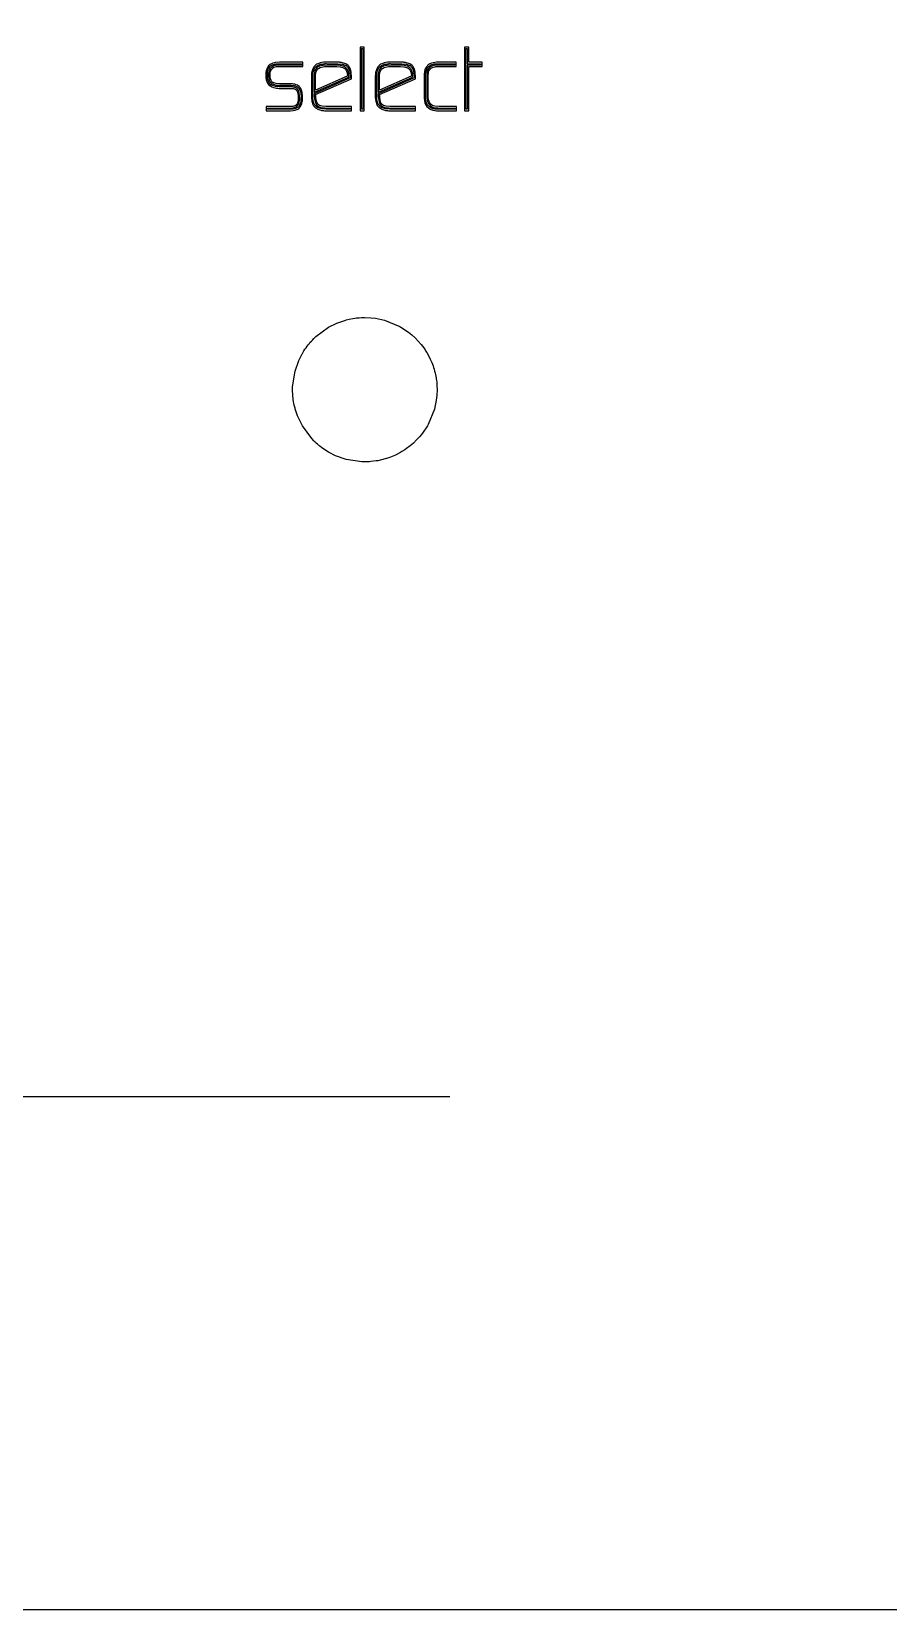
# Model space of a CAD drawing. Extents: x 0 to 273, y -3 to 140.
# Drawn here: x 195.9 to 234.4, y -0.2 to 70.6 of the extents above; entities that cross this region are included whole.
import ezdxf

# ---------------------------------------------------------------- set-up
doc = ezdxf.new("R2010")
doc.units = 0
doc.layers.get('0').update_dxf_attribs({"linetype": 'CONTINUOUS'})
doc.layers.add('DXF_PI4_CASE_TOP_MODEL_LAY', color=7, linetype='CONTINUOUS')

msp = doc.modelspace()

# ---------------------------------------------------------------- linework, layer by layer
at = {"color": 18}
for points in [[(206.446, 68.867, 0), (206.439, 68.83, 0), (206.437, 68.813, 0), (206.435, 68.793, 0), (206.435, 68.786, 0), (206.434, 68.771, 0), (206.434, 68.762, 0), (206.434, 68.756, 0)], [(206.641, 69.162, 0), (206.622, 69.148, 0), (206.555, 69.087, 0), (206.522, 69.043, 0), (206.493, 68.993, 0), (206.48, 68.966, 0), (206.473, 68.949, 0), (206.462, 68.919, 0), (206.456, 68.901, 0), (206.452, 68.888, 0), (206.446, 68.869, 0)], [(206.499, 68.756, 0), (206.5, 68.788, 0), (206.501, 68.803, 0), (206.503, 68.82, 0), (206.506, 68.833, 0), (206.508, 68.848, 0), (206.509, 68.853, 0)], [(206.509, 68.853, 0), (206.523, 68.898, 0), (206.552, 68.966, 0), (206.604, 69.044, 0), (206.63, 69.072, 0), (206.664, 69.099, 0), (206.677, 69.108, 0)], [(206.711, 69.054, 0), (206.692, 69.039, 0), (206.628, 68.972, 0), (206.596, 68.92, 0), (206.575, 68.869, 0), (206.57, 68.85, 0), (206.566, 68.833, 0), (206.561, 68.805, 0), (206.559, 68.788, 0), (206.558, 68.777, 0), (206.558, 68.76, 0)], [(206.623, 68.76, 0), (206.624, 68.778, 0), (206.637, 68.85, 0), (206.68, 68.932, 0), (206.705, 68.962, 0), (206.738, 68.992, 0), (206.75, 69.001, 0)], [(207.038, 69.254, 0), (206.871, 69.243, 0), (206.817, 69.233, 0), (206.743, 69.212, 0), (206.656, 69.171, 0), (206.641, 69.162, 0)], [(206.677, 69.108, 0), (206.694, 69.118, 0), (206.764, 69.15, 0), (206.824, 69.168, 0), (206.878, 69.178, 0), (206.918, 69.183, 0), (206.946, 69.186, 0), (206.975, 69.188, 0), (207.014, 69.189, 0), (207.038, 69.189, 0)], [(206.837, 69.115, 0), (206.79, 69.101, 0), (206.753, 69.082, 0), (206.717, 69.059, 0), (206.711, 69.054, 0)], [(206.75, 69.001, 0), (206.788, 69.027, 0), (206.812, 69.039, 0), (206.85, 69.051, 0)], [(207.042, 69.126, 0), (206.946, 69.125, 0), (206.924, 69.124, 0), (206.886, 69.122, 0), (206.845, 69.116, 0), (206.837, 69.115, 0)], [(206.85, 69.051, 0), (206.89, 69.056, 0), (206.947, 69.06, 0), (206.973, 69.061, 0), (207.006, 69.061, 0), (207.028, 69.061, 0), (207.041, 69.061, 0)], [(208.615, 69.082, 0), (208.601, 69.065, 0), (208.538, 68.966, 0), (208.492, 68.817, 0), (208.49, 68.806, 0), (208.485, 68.772, 0), (208.48, 68.736, 0), (208.477, 68.699, 0), (208.476, 68.68, 0), (208.476, 68.671, 0), (208.475, 68.643, 0), (208.475, 68.637, 0), (208.475, 68.612, 0)], [(208.539, 68.612, 0), (208.541, 68.688, 0), (208.556, 68.808, 0), (208.593, 68.929, 0), (208.598, 68.94, 0), (208.616, 68.975, 0), (208.629, 68.996, 0), (208.637, 69.006, 0), (208.651, 69.024, 0), (208.663, 69.038, 0)], [(208.738, 69.015, 0), (208.724, 69.003, 0), (208.66, 68.924, 0), (208.633, 68.867, 0), (208.615, 68.807, 0), (208.599, 68.676, 0), (208.599, 68.671, 0), (208.599, 68.647, 0)], [(209.06, 69.254, 0), (209.021, 69.251, 0), (208.866, 69.224, 0), (208.804, 69.204, 0), (208.724, 69.168, 0), (208.68, 69.139, 0), (208.657, 69.121, 0), (208.63, 69.097, 0), (208.615, 69.082, 0)], [(208.663, 69.038, 0), (208.676, 69.051, 0), (208.755, 69.111, 0), (208.82, 69.141, 0), (208.879, 69.161, 0), (208.926, 69.172, 0), (208.992, 69.183, 0), (209.037, 69.188, 0), (209.065, 69.19, 0)], [(208.664, 68.647, 0), (208.679, 68.797, 0), (208.693, 68.842, 0), (208.716, 68.891, 0), (208.737, 68.922, 0), (208.768, 68.955, 0), (208.779, 68.965, 0)], [(209.183, 69.126, 0), (209.001, 69.115, 0), (208.983, 69.113, 0), (208.926, 69.102, 0), (208.891, 69.093, 0), (208.843, 69.076, 0), (208.753, 69.027, 0), (208.738, 69.015, 0)], [(208.779, 68.965, 0), (208.792, 68.974, 0), (208.865, 69.014, 0), (208.99, 69.048, 0), (209.006, 69.05, 0), (209.069, 69.057, 0), (209.102, 69.059, 0), (209.12, 69.06, 0), (209.154, 69.061, 0), (209.183, 69.061, 0)], [(209.152, 69.258, 0), (209.121, 69.258, 0), (209.093, 69.257, 0), (209.065, 69.255, 0), (209.06, 69.254, 0)], [(209.066, 69.19, 0), (209.095, 69.192, 0), (209.121, 69.193, 0), (209.147, 69.193, 0), (209.152, 69.193, 0)], [(210.012, 69.018, 0), (209.993, 69.032, 0), (209.913, 69.076, 0), (209.846, 69.099, 0), (209.784, 69.113, 0), (209.742, 69.119, 0), (209.719, 69.121, 0), (209.679, 69.125, 0), (209.637, 69.126, 0), (209.611, 69.126, 0)], [(209.611, 69.061, 0), (209.76, 69.051, 0), (209.775, 69.048, 0), (209.821, 69.038, 0), (209.849, 69.03, 0), (209.879, 69.019, 0), (209.889, 69.015, 0), (209.917, 69.002, 0), (209.935, 68.992, 0), (209.944, 68.986, 0), (209.959, 68.976, 0), (209.971, 68.967, 0)], [(209.664, 69.189, 0), (209.847, 69.173, 0), (209.868, 69.168, 0), (209.92, 69.155, 0), (209.953, 69.143, 0), (209.987, 69.128, 0), (209.997, 69.124, 0), (210.031, 69.103, 0), (210.052, 69.089, 0), (210.061, 69.081, 0), (210.066, 69.077, 0), (210.079, 69.065, 0), (210.092, 69.052, 0)], [(210.139, 69.096, 0), (210.123, 69.112, 0), (210.026, 69.182, 0), (209.878, 69.233, 0), (209.865, 69.235, 0), (209.83, 69.241, 0), (209.794, 69.246, 0), (209.756, 69.25, 0), (209.736, 69.252, 0), (209.697, 69.254, 0), (209.665, 69.254, 0)], [(209.971, 68.967, 0), (209.985, 68.954, 0), (210.033, 68.897, 0), (210.072, 68.812, 0), (210.074, 68.806, 0), (210.079, 68.785, 0), (210.083, 68.764, 0), (210.086, 68.742, 0), (210.088, 68.73, 0), (210.09, 68.707, 0), (210.091, 68.689, 0)], [(210.156, 68.691, 0), (210.152, 68.745, 0), (210.135, 68.827, 0), (210.09, 68.929, 0), (210.088, 68.933, 0), (210.077, 68.948, 0), (210.064, 68.966, 0), (210.049, 68.983, 0), (210.041, 68.991, 0), (210.025, 69.006, 0), (210.012, 69.018, 0)], [(210.092, 69.052, 0), (210.131, 69, 0), (210.156, 68.952, 0), (210.161, 68.942, 0), (210.184, 68.874, 0), (210.193, 68.836, 0), (210.198, 68.809, 0), (210.201, 68.79, 0), (210.206, 68.755, 0), (210.21, 68.718, 0), (210.213, 68.679, 0), (210.214, 68.659, 0), (210.214, 68.648, 0), (210.215, 68.618, 0), (210.215, 68.612, 0), (210.215, 68.585, 0)], [(210.28, 68.585, 0), (210.267, 68.796, 0), (210.263, 68.817, 0), (210.249, 68.882, 0), (210.237, 68.922, 0), (210.231, 68.941, 0), (210.217, 68.976, 0), (210.176, 69.049, 0), (210.157, 69.076, 0), (210.154, 69.079, 0), (210.139, 69.096, 0)], [(211.484, 69.082, 0), (211.47, 69.065, 0), (211.408, 68.966, 0), (211.361, 68.817, 0), (211.359, 68.806, 0), (211.354, 68.772, 0), (211.349, 68.736, 0), (211.346, 68.699, 0), (211.345, 68.68, 0), (211.345, 68.671, 0), (211.344, 68.643, 0), (211.344, 68.637, 0), (211.344, 68.612, 0)], [(211.409, 68.612, 0), (211.411, 68.688, 0), (211.426, 68.808, 0), (211.462, 68.929, 0), (211.467, 68.94, 0), (211.486, 68.975, 0), (211.499, 68.996, 0), (211.506, 69.006, 0), (211.52, 69.024, 0), (211.532, 69.038, 0)], [(211.608, 69.015, 0), (211.593, 69.003, 0), (211.53, 68.924, 0), (211.502, 68.867, 0), (211.485, 68.807, 0), (211.468, 68.676, 0), (211.468, 68.671, 0), (211.468, 68.647, 0)], [(211.93, 69.254, 0), (211.891, 69.251, 0), (211.736, 69.224, 0), (211.674, 69.204, 0), (211.594, 69.168, 0), (211.549, 69.139, 0), (211.526, 69.121, 0), (211.499, 69.097, 0), (211.484, 69.082, 0)], [(211.532, 69.038, 0), (211.545, 69.051, 0), (211.625, 69.111, 0), (211.689, 69.141, 0), (211.749, 69.161, 0), (211.795, 69.172, 0), (211.862, 69.183, 0), (211.906, 69.188, 0), (211.934, 69.19, 0)], [(211.533, 68.647, 0), (211.548, 68.797, 0), (211.562, 68.842, 0), (211.585, 68.891, 0), (211.606, 68.922, 0), (211.637, 68.955, 0), (211.648, 68.965, 0)], [(212.052, 69.126, 0), (211.871, 69.115, 0), (211.853, 69.113, 0), (211.795, 69.102, 0), (211.761, 69.093, 0), (211.713, 69.076, 0), (211.623, 69.027, 0), (211.608, 69.015, 0)], [(211.648, 68.965, 0), (211.661, 68.974, 0), (211.734, 69.014, 0), (211.86, 69.048, 0), (211.876, 69.05, 0), (211.938, 69.057, 0), (211.972, 69.059, 0), (211.989, 69.06, 0), (212.024, 69.061, 0), (212.052, 69.061, 0)], [(212.022, 69.258, 0), (211.991, 69.258, 0), (211.962, 69.257, 0), (211.935, 69.255, 0), (211.93, 69.254, 0)], [(211.936, 69.19, 0), (211.965, 69.192, 0), (211.99, 69.193, 0), (212.016, 69.193, 0), (212.021, 69.193, 0)], [(212.881, 69.018, 0), (212.862, 69.032, 0), (212.782, 69.076, 0), (212.715, 69.099, 0), (212.653, 69.113, 0), (212.611, 69.119, 0), (212.588, 69.121, 0), (212.548, 69.125, 0), (212.506, 69.126, 0), (212.48, 69.126, 0)], [(212.48, 69.061, 0), (212.629, 69.051, 0), (212.644, 69.048, 0), (212.69, 69.038, 0), (212.718, 69.03, 0), (212.748, 69.019, 0), (212.758, 69.015, 0), (212.786, 69.002, 0), (212.804, 68.992, 0), (212.813, 68.986, 0), (212.828, 68.976, 0), (212.84, 68.967, 0)], [(212.534, 69.189, 0), (212.716, 69.173, 0), (212.738, 69.168, 0), (212.789, 69.155, 0), (212.822, 69.143, 0), (212.856, 69.128, 0), (212.866, 69.124, 0), (212.901, 69.103, 0), (212.921, 69.089, 0), (212.93, 69.081, 0), (212.935, 69.077, 0), (212.948, 69.065, 0), (212.961, 69.052, 0)], [(213.009, 69.096, 0), (212.993, 69.112, 0), (212.895, 69.182, 0), (212.747, 69.233, 0), (212.735, 69.235, 0), (212.7, 69.241, 0), (212.663, 69.246, 0), (212.625, 69.25, 0), (212.606, 69.252, 0), (212.567, 69.254, 0), (212.535, 69.254, 0)], [(212.84, 68.967, 0), (212.854, 68.954, 0), (212.902, 68.898, 0), (212.941, 68.812, 0), (212.943, 68.806, 0), (212.948, 68.785, 0), (212.953, 68.764, 0), (212.956, 68.742, 0), (212.957, 68.73, 0), (212.96, 68.707, 0), (212.961, 68.689, 0)], [(213.026, 68.691, 0), (213.021, 68.745, 0), (213.004, 68.827, 0), (212.959, 68.929, 0), (212.957, 68.933, 0), (212.947, 68.948, 0), (212.933, 68.966, 0), (212.918, 68.983, 0), (212.91, 68.991, 0), (212.894, 69.006, 0), (212.881, 69.018, 0)], [(212.961, 69.052, 0), (213, 69, 0), (213.026, 68.952, 0), (213.03, 68.942, 0), (213.053, 68.874, 0), (213.062, 68.836, 0), (213.068, 68.809, 0), (213.071, 68.79, 0), (213.076, 68.755, 0), (213.08, 68.718, 0), (213.082, 68.679, 0), (213.083, 68.659, 0), (213.084, 68.648, 0), (213.085, 68.618, 0), (213.085, 68.612, 0), (213.085, 68.585, 0)], [(213.15, 68.585, 0), (213.136, 68.796, 0), (213.133, 68.817, 0), (213.119, 68.882, 0), (213.107, 68.922, 0), (213.1, 68.941, 0), (213.086, 68.976, 0), (213.046, 69.049, 0), (213.026, 69.076, 0), (213.023, 69.079, 0), (213.009, 69.096, 0)], [(213.678, 69.101, 0), (213.663, 69.085, 0), (213.598, 68.987, 0), (213.567, 68.912, 0), (213.548, 68.838, 0), (213.532, 68.72, 0), (213.53, 68.678, 0), (213.53, 68.672, 0), (213.53, 68.643, 0)], [(213.595, 68.643, 0), (213.597, 68.716, 0), (213.612, 68.828, 0), (213.652, 68.949, 0), (213.657, 68.959, 0), (213.676, 68.994, 0), (213.69, 69.014, 0), (213.697, 69.024, 0), (213.712, 69.042, 0), (213.725, 69.056, 0)], [(213.694, 68.907, 0), (213.671, 68.841, 0), (213.663, 68.802, 0), (213.658, 68.765, 0), (213.656, 68.74, 0), (213.655, 68.726, 0), (213.655, 68.703, 0), (213.654, 68.688, 0), (213.654, 68.678, 0), (213.654, 68.663, 0)], [(214.126, 69.254, 0), (214.087, 69.254, 0), (213.934, 69.235, 0), (213.871, 69.218, 0), (213.79, 69.184, 0), (213.744, 69.157, 0), (213.693, 69.116, 0), (213.678, 69.101, 0)], [(213.844, 69.063, 0), (213.777, 69.014, 0), (213.73, 68.965, 0), (213.722, 68.955, 0), (213.714, 68.943, 0), (213.707, 68.931, 0), (213.698, 68.916, 0), (213.694, 68.907, 0)], [(213.719, 68.663, 0), (213.724, 68.761, 0), (213.727, 68.787, 0), (213.735, 68.827, 0), (213.74, 68.847, 0), (213.744, 68.858, 0), (213.749, 68.871, 0), (213.753, 68.879, 0)], [(213.725, 69.056, 0), (213.738, 69.069, 0), (213.82, 69.126, 0), (213.884, 69.154, 0), (213.945, 69.171, 0), (213.989, 69.18, 0), (214.021, 69.184, 0), (214.055, 69.187, 0), (214.099, 69.189, 0), (214.126, 69.189, 0)], [(213.753, 68.879, 0), (213.781, 68.926, 0), (213.817, 68.963, 0), (213.843, 68.983, 0), (213.869, 69.002, 0), (213.879, 69.008, 0)], [(214.145, 69.126, 0), (214.017, 69.119, 0), (213.996, 69.117, 0), (213.967, 69.111, 0), (213.915, 69.097, 0), (213.855, 69.069, 0), (213.844, 69.063, 0)], [(213.879, 69.008, 0), (213.938, 69.036, 0), (214.002, 69.052, 0), (214.022, 69.055, 0), (214.064, 69.059, 0), (214.087, 69.06, 0), (214.124, 69.061, 0), (214.145, 69.061, 0)], [(206.434, 68.623, 0), (206.434, 68.589, 0), (206.452, 68.451, 0), (206.47, 68.392, 0), (206.503, 68.32, 0), (206.569, 68.233, 0), (206.572, 68.23, 0), (206.588, 68.216, 0)], [(206.63, 68.265, 0), (206.617, 68.277, 0), (206.559, 68.352, 0), (206.516, 68.462, 0), (206.514, 68.472, 0), (206.509, 68.498, 0), (206.505, 68.526, 0), (206.502, 68.555, 0), (206.5, 68.57, 0), (206.5, 68.577, 0), (206.499, 68.599, 0), (206.499, 68.604, 0), (206.499, 68.623, 0)], [(206.558, 68.627, 0), (206.572, 68.495, 0), (206.585, 68.45, 0), (206.611, 68.395, 0), (206.621, 68.379, 0), (206.63, 68.366, 0), (206.647, 68.346, 0), (206.659, 68.334, 0), (206.666, 68.327, 0), (206.679, 68.316, 0)], [(206.588, 68.216, 0), (206.604, 68.203, 0), (206.702, 68.144, 0), (206.78, 68.116, 0), (206.854, 68.099, 0), (206.904, 68.091, 0), (206.941, 68.087, 0), (206.97, 68.085, 0), (207.03, 68.082, 0), (207.061, 68.082, 0)], [(206.72, 68.367, 0), (206.707, 68.378, 0), (206.666, 68.429, 0), (206.636, 68.506, 0), (206.634, 68.514, 0), (206.627, 68.554, 0), (206.625, 68.576, 0), (206.624, 68.587, 0), (206.623, 68.609, 0), (206.623, 68.627, 0)], [(207.061, 68.147, 0), (207.031, 68.147, 0), (206.862, 68.164, 0), (206.726, 68.205, 0), (206.712, 68.211, 0), (206.695, 68.22, 0), (206.669, 68.236, 0), (206.654, 68.247, 0), (206.644, 68.254, 0), (206.63, 68.265, 0)], [(206.679, 68.316, 0), (206.692, 68.306, 0), (206.77, 68.263, 0), (206.892, 68.23, 0), (206.935, 68.224, 0), (206.966, 68.221, 0), (206.997, 68.219, 0), (207.039, 68.218, 0), (207.065, 68.218, 0)], [(207.065, 68.283, 0), (206.899, 68.295, 0), (206.792, 68.325, 0), (206.765, 68.337, 0), (206.753, 68.344, 0), (206.73, 68.359, 0), (206.72, 68.367, 0)], [(207.848, 68.053, 0), (207.834, 68.066, 0), (207.776, 68.105, 0), (207.73, 68.124, 0), (207.685, 68.136, 0), (207.654, 68.141, 0), (207.637, 68.143, 0), (207.608, 68.146, 0), (207.577, 68.147, 0), (207.558, 68.147, 0)], [(207.558, 68.082, 0), (207.663, 68.074, 0), (207.676, 68.071, 0), (207.704, 68.064, 0), (207.723, 68.058, 0), (207.747, 68.047, 0), (207.756, 68.042, 0), (207.766, 68.037, 0), (207.78, 68.027, 0), (207.793, 68.015, 0), (207.801, 68.008, 0)], [(207.946, 68.144, 0), (207.932, 68.158, 0), (207.849, 68.219, 0), (207.789, 68.247, 0), (207.726, 68.266, 0), (207.691, 68.273, 0), (207.669, 68.276, 0), (207.632, 68.28, 0), (207.594, 68.282, 0), (207.57, 68.283, 0)], [(207.57, 68.218, 0), (207.703, 68.205, 0), (207.713, 68.202, 0), (207.759, 68.189, 0), (207.784, 68.179, 0), (207.817, 68.162, 0), (207.832, 68.154, 0), (207.846, 68.145, 0), (207.867, 68.129, 0), (207.879, 68.118, 0), (207.887, 68.111, 0), (207.898, 68.1, 0)], [(207.801, 68.008, 0), (207.81, 67.997, 0), (207.838, 67.953, 0), (207.864, 67.872, 0), (207.867, 67.861, 0), (207.87, 67.841, 0), (207.873, 67.82, 0), (207.876, 67.798, 0), (207.877, 67.786, 0), (207.877, 67.78, 0), (207.879, 67.763, 0), (207.88, 67.744, 0)], [(207.944, 67.748, 0), (207.931, 67.872, 0), (207.929, 67.883, 0), (207.918, 67.923, 0), (207.911, 67.947, 0), (207.897, 67.979, 0), (207.891, 67.992, 0), (207.884, 68.004, 0), (207.871, 68.024, 0), (207.863, 68.035, 0), (207.857, 68.042, 0), (207.848, 68.053, 0)], [(207.898, 68.1, 0), (207.909, 68.088, 0), (207.957, 68.015, 0), (207.996, 67.901, 0), (207.998, 67.893, 0), (208.003, 67.867, 0), (208.006, 67.84, 0), (208.009, 67.812, 0), (208.01, 67.797, 0), (208.01, 67.79, 0), (208.011, 67.769, 0), (208.011, 67.764, 0), (208.011, 67.745, 0)], [(208.077, 67.745, 0), (208.062, 67.902, 0), (208.06, 67.912, 0), (208.045, 67.97, 0), (208.034, 68.001, 0), (208.028, 68.017, 0), (208.016, 68.043, 0), (208.006, 68.061, 0), (207.996, 68.078, 0), (207.991, 68.086, 0), (207.978, 68.105, 0), (207.967, 68.12, 0), (207.959, 68.13, 0), (207.946, 68.144, 0)], [(210.091, 68.688, 0), (210.09, 68.67, 0), (210.088, 68.65, 0), (210.087, 68.642, 0), (210.086, 68.633, 0), (210.086, 68.63, 0)], [(210.091, 68.689, 0), (210.091, 68.688, 0), (210.091, 68.688, 0), (210.091, 68.688, 0)], [(210.148, 68.604, 0), (210.152, 68.631, 0), (210.153, 68.645, 0), (210.155, 68.659, 0), (210.156, 68.672, 0), (210.156, 68.685, 0), (210.156, 68.69, 0)], [(212.961, 68.688, 0), (212.96, 68.67, 0), (212.957, 68.65, 0), (212.956, 68.642, 0), (212.955, 68.633, 0), (212.955, 68.63, 0)], [(212.961, 68.689, 0), (212.961, 68.688, 0), (212.961, 68.688, 0), (212.961, 68.688, 0)], [(213.018, 68.604, 0), (213.021, 68.631, 0), (213.023, 68.645, 0), (213.025, 68.659, 0), (213.025, 68.672, 0), (213.026, 68.685, 0), (213.026, 68.69, 0)], [(207.787, 67.335, 0), (207.764, 67.318, 0), (207.728, 67.298, 0), (207.687, 67.283, 0), (207.649, 67.274, 0), (207.58, 67.266, 0), (207.552, 67.265, 0), (207.535, 67.265, 0)], [(207.883, 67.561, 0), (207.867, 67.466, 0), (207.864, 67.457, 0), (207.853, 67.428, 0), (207.845, 67.41, 0), (207.833, 67.388, 0), (207.826, 67.378, 0), (207.82, 67.369, 0), (207.808, 67.355, 0), (207.795, 67.343, 0), (207.787, 67.335, 0)], [(207.961, 67.36, 0), (207.91, 67.281, 0), (207.891, 67.258, 0), (207.863, 67.23, 0), (207.852, 67.221, 0), (207.814, 67.195, 0), (207.804, 67.19, 0)], [(207.829, 67.286, 0), (207.843, 67.299, 0), (207.888, 67.354, 0), (207.91, 67.397, 0), (207.927, 67.441, 0), (207.946, 67.535, 0), (207.946, 67.538, 0), (207.948, 67.556, 0)], [(207.834, 67.132, 0), (207.864, 67.149, 0), (207.905, 67.18, 0), (207.935, 67.21, 0), (207.963, 67.243, 0), (207.977, 67.262, 0), (207.985, 67.273, 0), (207.998, 67.294, 0), (208.006, 67.307, 0), (208.011, 67.315, 0), (208.018, 67.329, 0)], [(207.887, 67.638, 0), (207.887, 67.612, 0), (207.887, 67.6, 0), (207.886, 67.587, 0), (207.885, 67.578, 0), (207.884, 67.567, 0), (207.883, 67.563, 0)], [(207.948, 67.556, 0), (207.951, 67.585, 0), (207.952, 67.598, 0), (207.952, 67.614, 0), (207.952, 67.624, 0), (207.952, 67.636, 0), (207.952, 67.64, 0)], [(208.011, 67.64, 0), (208.006, 67.519, 0), (208.004, 67.496, 0), (208, 67.473, 0), (207.996, 67.452, 0), (207.989, 67.427, 0), (207.985, 67.415, 0), (207.982, 67.404, 0), (207.974, 67.387, 0), (207.966, 67.371, 0), (207.961, 67.361, 0)], [(208.018, 67.329, 0), (208.051, 67.407, 0), (208.069, 67.491, 0), (208.071, 67.507, 0), (208.073, 67.53, 0), (208.074, 67.554, 0), (208.076, 67.579, 0), (208.076, 67.592, 0), (208.076, 67.599, 0), (208.076, 67.618, 0), (208.077, 67.64, 0)], [(208.475, 67.71, 0), (208.475, 67.668, 0), (208.495, 67.502, 0), (208.544, 67.357, 0), (208.549, 67.349, 0), (208.575, 67.304, 0), (208.593, 67.279, 0), (208.603, 67.268, 0), (208.608, 67.262, 0), (208.622, 67.246, 0), (208.626, 67.243, 0), (208.639, 67.23, 0)], [(208.683, 67.277, 0), (208.669, 67.291, 0), (208.606, 67.378, 0), (208.558, 67.512, 0), (208.556, 67.525, 0), (208.55, 67.557, 0), (208.545, 67.591, 0), (208.542, 67.626, 0), (208.541, 67.644, 0), (208.541, 67.654, 0), (208.54, 67.68, 0), (208.539, 67.686, 0), (208.539, 67.71, 0)], [(208.607, 67.723, 0), (208.629, 67.537, 0), (208.665, 67.42, 0), (208.669, 67.411, 0), (208.688, 67.376, 0), (208.701, 67.356, 0), (208.708, 67.347, 0), (208.722, 67.329, 0), (208.734, 67.316, 0)], [(208.78, 67.362, 0), (208.771, 67.373, 0), (208.729, 67.437, 0), (208.693, 67.547, 0), (208.69, 67.563, 0), (208.685, 67.591, 0), (208.681, 67.621, 0), (208.677, 67.652, 0), (208.676, 67.668, 0), (208.675, 67.676, 0), (208.673, 67.7, 0), (208.673, 67.706, 0), (208.672, 67.727, 0)], [(208.734, 67.316, 0), (208.747, 67.304, 0), (208.828, 67.25, 0), (208.949, 67.213, 0), (208.994, 67.207, 0), (209.026, 67.204, 0), (209.059, 67.201, 0), (209.102, 67.2, 0), (209.129, 67.2, 0)], [(209.129, 67.265, 0), (208.956, 67.278, 0), (208.854, 67.31, 0), (208.843, 67.316, 0), (208.83, 67.323, 0), (208.809, 67.337, 0), (208.791, 67.352, 0), (208.78, 67.362, 0)], [(211.344, 67.71, 0), (211.344, 67.668, 0), (211.364, 67.502, 0), (211.414, 67.357, 0), (211.418, 67.349, 0), (211.445, 67.304, 0), (211.463, 67.279, 0), (211.473, 67.268, 0), (211.477, 67.262, 0), (211.492, 67.246, 0), (211.495, 67.243, 0), (211.509, 67.23, 0)], [(211.553, 67.277, 0), (211.539, 67.291, 0), (211.475, 67.378, 0), (211.428, 67.512, 0), (211.425, 67.525, 0), (211.419, 67.557, 0), (211.415, 67.591, 0), (211.412, 67.626, 0), (211.411, 67.644, 0), (211.41, 67.654, 0), (211.409, 67.68, 0), (211.409, 67.686, 0), (211.409, 67.71, 0)], [(211.476, 67.723, 0), (211.498, 67.537, 0), (211.534, 67.42, 0), (211.538, 67.411, 0), (211.557, 67.376, 0), (211.57, 67.356, 0), (211.577, 67.347, 0), (211.591, 67.329, 0), (211.603, 67.316, 0)], [(211.649, 67.362, 0), (211.64, 67.373, 0), (211.598, 67.437, 0), (211.562, 67.547, 0), (211.559, 67.563, 0), (211.554, 67.591, 0), (211.55, 67.621, 0), (211.546, 67.652, 0), (211.545, 67.668, 0), (211.544, 67.676, 0), (211.542, 67.7, 0), (211.542, 67.706, 0), (211.541, 67.727, 0)], [(211.603, 67.316, 0), (211.616, 67.304, 0), (211.697, 67.25, 0), (211.818, 67.213, 0), (211.863, 67.207, 0), (211.895, 67.204, 0), (211.928, 67.201, 0), (211.971, 67.2, 0), (211.998, 67.2, 0)], [(211.998, 67.265, 0), (211.825, 67.278, 0), (211.723, 67.31, 0), (211.712, 67.316, 0), (211.699, 67.323, 0), (211.678, 67.337, 0), (211.66, 67.352, 0), (211.649, 67.362, 0)], [(213.53, 67.687, 0), (213.531, 67.647, 0), (213.569, 67.429, 0), (213.602, 67.354, 0), (213.661, 67.267, 0), (213.799, 67.153, 0), (213.805, 67.15, 0), (213.835, 67.133, 0)], [(213.865, 67.191, 0), (213.837, 67.206, 0), (213.705, 67.313, 0), (213.63, 67.443, 0), (213.624, 67.462, 0), (213.614, 67.5, 0), (213.606, 67.54, 0), (213.6, 67.582, 0), (213.598, 67.605, 0), (213.597, 67.616, 0), (213.596, 67.642, 0), (213.596, 67.649, 0), (213.595, 67.657, 0), (213.595, 67.687, 0)], [(213.654, 67.703, 0), (213.654, 67.675, 0), (213.676, 67.524, 0), (213.694, 67.472, 0), (213.728, 67.407, 0), (213.799, 67.321, 0), (213.802, 67.318, 0), (213.817, 67.305, 0)], [(213.859, 67.354, 0), (213.841, 67.371, 0), (213.78, 67.444, 0), (213.739, 67.536, 0), (213.735, 67.551, 0), (213.73, 67.576, 0), (213.725, 67.603, 0), (213.722, 67.632, 0), (213.721, 67.647, 0), (213.72, 67.655, 0), (213.72, 67.677, 0), (213.719, 67.682, 0), (213.719, 67.703, 0)], [(213.817, 67.304, 0), (213.855, 67.276, 0), (213.917, 67.241, 0), (214.002, 67.215, 0), (214.028, 67.21, 0), (214.085, 67.203, 0), (214.116, 67.201, 0), (214.133, 67.201, 0), (214.167, 67.2, 0), (214.196, 67.2, 0)], [(214.196, 67.265, 0), (214.007, 67.278, 0), (213.95, 67.296, 0), (213.925, 67.308, 0), (213.913, 67.316, 0), (213.892, 67.329, 0), (213.88, 67.338, 0), (213.872, 67.344, 0), (213.859, 67.354, 0)], [(207.804, 67.19, 0), (207.737, 67.163, 0), (207.652, 67.147, 0), (207.621, 67.144, 0), (207.578, 67.141, 0), (207.549, 67.141, 0), (207.531, 67.141, 0)], [(207.531, 67.075, 0), (207.657, 67.082, 0), (207.752, 67.1, 0), (207.822, 67.126, 0), (207.834, 67.132, 0)], [(207.535, 67.2, 0), (207.658, 67.21, 0), (207.7, 67.22, 0), (207.753, 67.239, 0), (207.784, 67.254, 0), (207.818, 67.278, 0), (207.829, 67.286, 0)], [(208.639, 67.23, 0), (208.657, 67.214, 0), (208.764, 67.146, 0), (208.85, 67.114, 0), (208.93, 67.095, 0), (208.986, 67.086, 0), (209.016, 67.082, 0), (209.07, 67.078, 0), (209.125, 67.076, 0), (209.16, 67.075, 0)], [(209.16, 67.141, 0), (209.127, 67.141, 0), (208.938, 67.159, 0), (208.79, 67.206, 0), (208.774, 67.214, 0), (208.755, 67.224, 0), (208.725, 67.243, 0), (208.709, 67.255, 0), (208.698, 67.264, 0), (208.683, 67.277, 0)], [(211.509, 67.23, 0), (211.526, 67.214, 0), (211.634, 67.146, 0), (211.719, 67.114, 0), (211.799, 67.095, 0), (211.855, 67.086, 0), (211.886, 67.082, 0), (211.939, 67.078, 0), (211.995, 67.076, 0), (212.029, 67.075, 0)], [(212.029, 67.141, 0), (211.996, 67.141, 0), (211.808, 67.159, 0), (211.66, 67.206, 0), (211.643, 67.214, 0), (211.624, 67.224, 0), (211.595, 67.243, 0), (211.578, 67.255, 0), (211.568, 67.264, 0), (211.553, 67.277, 0)], [(213.836, 67.133, 0), (213.924, 67.1, 0), (214.008, 67.084, 0), (214.033, 67.082, 0), (214.086, 67.078, 0), (214.115, 67.077, 0), (214.13, 67.076, 0), (214.161, 67.076, 0), (214.188, 67.075, 0)], [(214.188, 67.141, 0), (214.013, 67.149, 0), (213.944, 67.162, 0), (213.927, 67.167, 0), (213.911, 67.172, 0), (213.899, 67.176, 0), (213.876, 67.186, 0), (213.865, 67.191, 0)], [(208.581, 56.846, 0), (208.674, 56.935, 0), (209.246, 57.357, 0), (209.61, 57.539, 0), (210.016, 57.68, 0), (210.042, 57.687, 0), (210.176, 57.72, 0), (210.338, 57.751, 0), (210.42, 57.764, 0), (210.502, 57.774, 0), (210.585, 57.783, 0), (210.626, 57.786, 0), (210.719, 57.792, 0), (210.744, 57.793, 0), (210.77, 57.794, 0), (210.873, 57.795, 0)], [(210.873, 57.795, 0), (211.139, 57.785, 0), (211.347, 57.761, 0), (211.751, 57.675, 0), (212.44, 57.392, 0), (212.494, 57.361, 0), (212.827, 57.14, 0), (212.982, 57.015, 0), (213.129, 56.881, 0), (213.268, 56.738, 0), (213.397, 56.587, 0), (213.518, 56.428, 0), (213.574, 56.346, 0), (213.602, 56.304, 0), (213.654, 56.219, 0), (213.711, 56.121, 0), (213.808, 55.931, 0), (213.842, 55.857, 0), (213.874, 55.781, 0), (213.904, 55.705, 0), (213.932, 55.627, 0), (213.958, 55.549, 0), (213.983, 55.469, 0), (214.005, 55.389, 0), (214.026, 55.308, 0), (214.044, 55.227, 0), (214.052, 55.186, 0), (214.06, 55.144, 0), (214.068, 55.103, 0), (214.074, 55.061, 0), (214.081, 55.019, 0), (214.084, 54.998, 0), (214.098, 54.873, 0), (214.101, 54.847, 0), (214.103, 54.82, 0), (214.107, 54.768, 0), (214.108, 54.741, 0), (214.109, 54.728, 0), (214.114, 54.555, 0)], [(207.632, 54.555, 0), (207.635, 54.683, 0), (207.741, 55.385, 0), (207.909, 55.865, 0), (208.057, 56.158, 0), (208.071, 56.182, 0), (208.142, 56.299, 0), (208.187, 56.368, 0), (208.235, 56.436, 0), (208.283, 56.503, 0), (208.334, 56.569, 0), (208.387, 56.633, 0), (208.413, 56.665, 0), (208.427, 56.681, 0), (208.475, 56.735, 0), (208.492, 56.753, 0), (208.51, 56.772, 0), (208.519, 56.782, 0), (208.581, 56.846, 0)], [(208.581, 52.263, 0), (208.492, 52.356, 0), (208.071, 52.927, 0), (207.851, 53.385, 0), (207.748, 53.697, 0), (207.741, 53.724, 0), (207.708, 53.857, 0), (207.691, 53.938, 0), (207.677, 54.019, 0), (207.664, 54.101, 0), (207.659, 54.142, 0), (207.654, 54.183, 0), (207.649, 54.225, 0), (207.645, 54.266, 0), (207.642, 54.307, 0), (207.64, 54.328, 0), (207.639, 54.339, 0), (207.636, 54.4, 0), (207.635, 54.426, 0), (207.634, 54.452, 0), (207.634, 54.464, 0), (207.632, 54.555, 0)], [(214.114, 54.555, 0), (214.103, 54.289, 0), (214.079, 54.08, 0), (213.993, 53.677, 0), (213.711, 52.988, 0), (213.68, 52.933, 0), (213.459, 52.601, 0), (213.334, 52.445, 0), (213.199, 52.298, 0), (213.057, 52.16, 0), (212.905, 52.03, 0), (212.747, 51.91, 0), (212.664, 51.853, 0), (212.537, 51.773, 0), (212.44, 51.717, 0), (212.25, 51.62, 0), (212.099, 51.554, 0), (212.023, 51.524, 0), (211.945, 51.495, 0), (211.788, 51.445, 0), (211.627, 51.402, 0), (211.463, 51.367, 0), (211.379, 51.353, 0), (211.139, 51.324, 0), (211.086, 51.321, 0), (210.873, 51.314, 0)], [(210.873, 51.314, 0), (210.744, 51.316, 0), (210.042, 51.422, 0), (209.563, 51.59, 0), (209.269, 51.738, 0), (209.246, 51.752, 0), (209.128, 51.823, 0), (209.059, 51.869, 0), (208.991, 51.916, 0), (208.925, 51.965, 0), (208.859, 52.015, 0), (208.827, 52.042, 0), (208.795, 52.068, 0), (208.763, 52.095, 0), (208.747, 52.108, 0), (208.693, 52.156, 0), (208.674, 52.174, 0), (208.655, 52.191, 0), (208.646, 52.2, 0), (208.581, 52.263, 0)]]:
    msp.add_polyline3d(points, dxfattribs=at)
at = {"layer": 'DXF_PI4_CASE_TOP_MODEL_LAY', "color": 1}
for p, q in [((210.661, 69.938), (210.661, 67.075)), ((210.85, 69.938), (210.661, 69.938)), ((210.725, 69.873), (210.785, 69.873)), ((210.725, 67.141), (210.725, 69.873)), ((210.785, 69.873), (210.785, 67.141)), ((210.85, 67.108), (210.85, 69.938)), ((215.344, 69.938), (215.344, 67.075)), ((215.533, 69.938), (215.344, 69.938)), ((215.409, 69.873), (215.469, 69.873)), ((215.409, 67.141), (215.409, 69.873)), ((215.469, 69.873), (215.469, 69.189)), ((215.533, 69.254), (215.533, 69.938)), ((206.434, 68.756), (206.434, 68.623)), ((206.446, 68.869), (206.446, 68.869)), ((206.446, 68.869), (206.446, 68.867)), ((206.499, 68.623), (206.499, 68.756)), ((206.558, 68.76), (206.558, 68.627)), ((206.623, 68.627), (206.623, 68.76)), ((208.092, 69.254), (207.038, 69.254)), ((207.038, 69.189), (208.027, 69.189)), ((207.041, 69.061), (208.092, 69.061)), ((208.027, 69.126), (207.042, 69.126)), ((208.027, 69.189), (208.027, 69.126)), ((208.092, 69.061), (208.092, 69.254)), ((209.065, 69.19), (209.066, 69.19)), ((209.066, 69.19), (209.066, 69.19)), ((209.665, 69.254), (209.152, 69.258)), ((209.152, 69.193), (209.664, 69.189)), ((209.611, 69.126), (209.183, 69.126)), ((209.183, 69.061), (209.611, 69.061)), ((211.934, 69.19), (211.935, 69.19)), ((211.935, 69.19), (211.936, 69.19)), ((212.021, 69.193), (212.534, 69.189)), ((212.535, 69.254), (212.022, 69.258)), ((212.48, 69.126), (212.052, 69.126)), ((212.052, 69.061), (212.48, 69.061)), ((214.978, 69.254), (214.126, 69.254)), ((214.126, 69.189), (214.913, 69.189)), ((214.913, 69.126), (214.145, 69.126)), ((214.145, 69.061), (214.978, 69.061)), ((214.913, 69.189), (214.913, 69.126)), ((214.978, 69.061), (214.978, 69.254)), ((215.469, 69.189), (216.067, 69.189)), ((216.067, 69.126), (215.469, 69.126)), ((215.469, 69.126), (215.469, 67.141)), ((216.132, 69.254), (215.533, 69.254)), ((215.533, 67.108), (215.533, 69.061)), ((215.533, 69.061), (216.132, 69.061)), ((216.067, 69.189), (216.067, 69.126)), ((216.132, 69.061), (216.132, 69.254)), ((207.558, 68.147), (207.061, 68.147)), ((207.061, 68.082), (207.558, 68.082)), ((207.57, 68.283), (207.065, 68.283)), ((207.065, 68.218), (207.57, 68.218)), ((208.475, 68.612), (208.475, 67.71)), ((208.539, 67.71), (208.539, 68.612)), ((210.215, 68.548), (208.597, 67.84)), ((208.599, 68.647), (208.599, 67.909)), ((208.644, 67.929), (210.146, 68.585)), ((208.664, 68.008), (208.664, 68.647)), ((210.086, 68.63), (208.664, 68.008)), ((208.666, 67.799), (210.28, 68.505)), ((210.146, 68.585), (210.148, 68.604)), ((210.156, 68.69), (210.156, 68.691)), ((210.156, 68.69), (210.156, 68.69)), ((210.215, 68.585), (210.215, 68.548)), ((210.28, 68.505), (210.28, 68.585)), ((211.344, 68.612), (211.344, 67.71)), ((211.409, 67.71), (211.409, 68.612)), ((213.085, 68.548), (211.466, 67.84)), ((211.468, 68.647), (211.468, 67.909)), ((211.514, 67.929), (213.015, 68.585)), ((211.533, 68.008), (211.533, 68.647)), ((212.955, 68.63), (211.533, 68.008)), ((211.535, 67.799), (213.15, 68.505)), ((213.015, 68.585), (213.018, 68.604)), ((213.026, 68.69), (213.026, 68.691)), ((213.026, 68.69), (213.026, 68.69)), ((213.085, 68.585), (213.085, 68.548)), ((213.15, 68.505), (213.15, 68.585)), ((213.53, 68.643), (213.53, 67.687)), ((213.595, 67.687), (213.595, 68.643)), ((213.654, 68.663), (213.654, 67.703)), ((213.719, 67.703), (213.719, 68.663)), ((207.88, 67.744), (207.88, 67.743)), ((207.88, 67.743), (207.887, 67.638)), ((207.883, 67.563), (207.883, 67.562)), ((207.883, 67.562), (207.883, 67.561)), ((207.952, 67.641), (207.944, 67.748)), ((207.952, 67.64), (207.952, 67.641)), ((207.961, 67.361), (207.961, 67.36)), ((207.961, 67.36), (207.961, 67.36)), ((208.011, 67.745), (208.011, 67.64)), ((208.077, 67.64), (208.077, 67.745)), ((208.597, 67.84), (208.607, 67.723)), ((208.599, 67.909), (208.644, 67.929)), ((208.672, 67.728), (208.666, 67.799)), ((208.672, 67.727), (208.672, 67.728)), ((211.466, 67.84), (211.476, 67.723)), ((211.468, 67.909), (211.514, 67.929)), ((211.541, 67.728), (211.535, 67.799)), ((211.541, 67.727), (211.541, 67.728)), ((213.817, 67.305), (213.817, 67.304)), ((207.535, 67.265), (206.441, 67.265)), ((206.441, 67.265), (206.441, 67.075)), ((206.441, 67.075), (207.531, 67.075)), ((206.507, 67.141), (206.507, 67.2)), ((206.507, 67.2), (207.535, 67.2)), ((207.531, 67.141), (206.507, 67.141)), ((210.28, 67.265), (209.129, 67.265)), ((209.129, 67.2), (210.215, 67.2)), ((210.215, 67.141), (209.16, 67.141)), ((209.16, 67.075), (210.28, 67.075)), ((210.215, 67.2), (210.215, 67.141)), ((210.28, 67.075), (210.28, 67.265)), ((210.661, 67.075), (210.85, 67.075)), ((210.785, 67.141), (210.725, 67.141)), ((210.85, 67.075), (210.85, 67.108)), ((213.15, 67.265), (211.998, 67.265)), ((211.998, 67.2), (213.085, 67.2)), ((213.085, 67.141), (212.029, 67.141)), ((212.029, 67.075), (213.15, 67.075)), ((213.085, 67.2), (213.085, 67.141)), ((213.15, 67.075), (213.15, 67.265)), ((213.835, 67.133), (213.836, 67.133)), ((213.836, 67.133), (213.836, 67.133)), ((214.925, 67.141), (214.188, 67.141)), ((214.188, 67.075), (214.99, 67.075)), ((214.99, 67.265), (214.196, 67.265)), ((214.196, 67.2), (214.925, 67.2)), ((214.925, 67.2), (214.925, 67.141)), ((214.99, 67.075), (214.99, 67.265)), ((215.344, 67.075), (215.533, 67.075)), ((215.469, 67.141), (215.409, 67.141)), ((215.533, 67.075), (215.533, 67.108)), ((152.251, 22.826), (214.692, 22.826))]:
    msp.add_line(p, q, dxfattribs=at)
at = {"layer": 'DXF_PI4_CASE_TOP_MODEL_LAY', "color": 18}
msp.add_polyline3d([(0.375, -0.207, 0), (272.674, -0.207, 0), (272.674, 136.793, 0), (0.375, 136.793, 0), (0.375, -0.207, 0)], dxfattribs=at)

doc.saveas('drawing.dxf')
